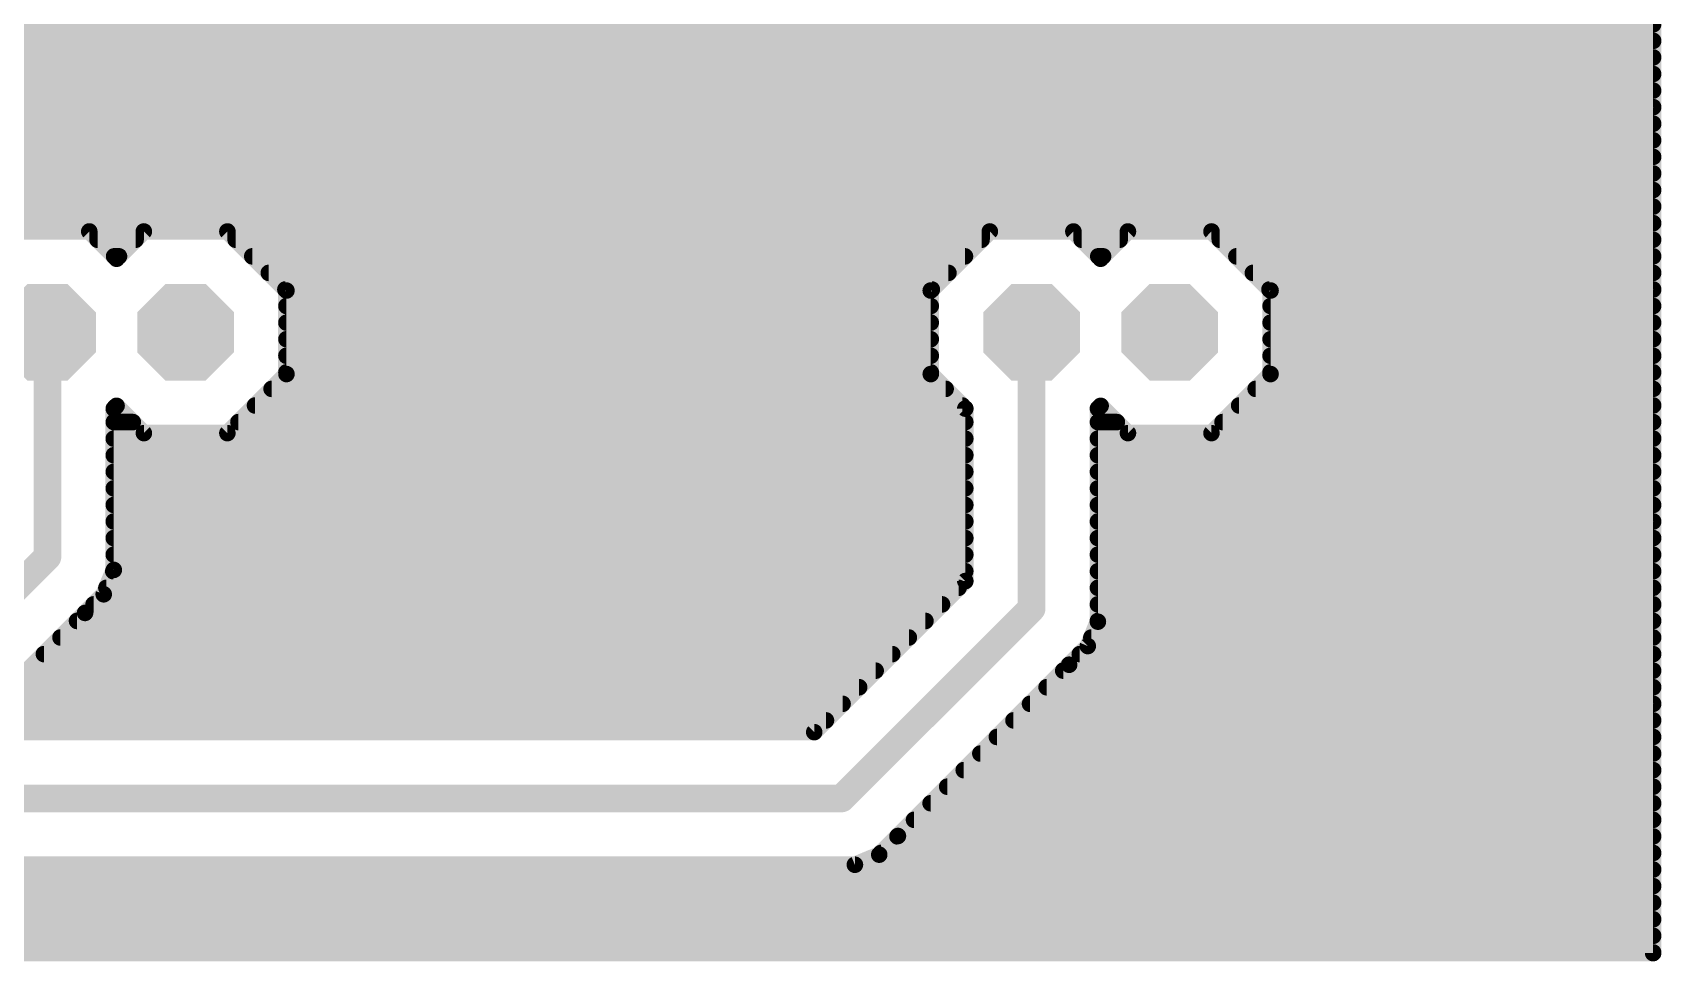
# Model space of a CAD drawing. Header units: millimetres. Extents: x 0 to 653, y 0 to 287.
# Drawn here: x 138.16 to 168.11, y 128.02 to 145.1 of the extents above; entities that cross this region are included whole.
import ezdxf

# ---------------------------------------------------------------- set-up
doc = ezdxf.new("R2010")
doc.units = ezdxf.units.MM
doc.layers.add('16', color=7, linetype='Continuous')
doc.layers.add('17', color=7, linetype='Continuous')

# ---------------------------------------------------------------- blocks, each defined once
blk = doc.blocks.new('OCTAGONP')
at = {"const_width": 0.5}
blk.add_lwpolyline([(-0.25, -0.1036), (-0.25, 0.1036), (-0.1036, 0.25), (0.1036, 0.25), (0.25, 0.1036), (0.25, -0.1036), (0.1036, -0.25), (-0.1036, -0.25), (-0.25, -0.1036), (-0.25, 0.1036)], dxfattribs=at)

msp = doc.modelspace()

# ---------------------------------------------------------------- linework, layer by layer
at = {"layer": '16'}
for points, const_width in [([(167.958, 128.168), (167.958, 153.555)], 0.305), ([(1.168, 145.249), (167.958, 145.249)], 0.305), ([(1.168, 144.945), (167.958, 144.945)], 0.305), ([(1.168, 144.64), (167.958, 144.64)], 0.305), ([(1.168, 144.335), (167.958, 144.335)], 0.305), ([(1.168, 144.03), (167.958, 144.03)], 0.305), ([(1.168, 143.725), (167.958, 143.725)], 0.305), ([(1.168, 143.421), (167.958, 143.421)], 0.305), ([(1.168, 143.116), (167.958, 143.116)], 0.305), ([(1.168, 142.811), (167.958, 142.811)], 0.305), ([(23.251, 142.506), (167.958, 142.506)], 0.305), ([(23.555, 142.201), (167.958, 142.201)], 0.305), ([(23.86, 141.897), (167.958, 141.897)], 0.305), ([(80.249, 141.592), (167.958, 141.592)], 0.305), ([(137.662, 141.439), (139.198, 141.439)], 0.305), ([(139.198, 141.439), (139.7, 140.937)], 0.305), ([(139.35, 141.287), (140.05, 141.287)], 0.305), ([(139.7, 140.937), (140.202, 141.439)], 0.305), ([(140.202, 141.439), (141.738, 141.439)], 0.305), ([(141.738, 141.439), (142.824, 140.353)], 0.305), ([(141.89, 141.287), (155.607, 141.287)], 0.305), ([(154.673, 140.353), (155.76, 141.439)], 0.305), ([(155.76, 141.439), (157.296, 141.439)], 0.305), ([(157.296, 141.439), (157.798, 140.937)], 0.305), ([(157.448, 141.287), (158.147, 141.287)], 0.305), ([(157.798, 140.937), (158.299, 141.439)], 0.305), ([(158.299, 141.439), (159.835, 141.439)], 0.305), ([(159.835, 141.439), (160.922, 140.353)], 0.305), ([(159.988, 141.287), (167.958, 141.287)], 0.305), ([(139.655, 140.982), (139.745, 140.982)], 0.305), ([(142.195, 140.982), (155.302, 140.982)], 0.305), ([(157.753, 140.982), (157.842, 140.982)], 0.305), ([(160.293, 140.982), (167.958, 140.982)], 0.305), ([(142.5, 140.677), (154.998, 140.677)], 0.305), ([(160.597, 140.677), (167.958, 140.677)], 0.305), ([(142.805, 140.373), (154.693, 140.373)], 0.305), ([(142.824, 140.353), (142.824, 138.817)], 0.305), ([(154.673, 138.817), (154.673, 140.353)], 0.305), ([(160.902, 140.373), (167.958, 140.373)], 0.305), ([(160.922, 140.353), (160.922, 138.817)], 0.305), ([(142.824, 140.068), (154.673, 140.068)], 0.305), ([(160.922, 140.068), (167.958, 140.068)], 0.305), ([(142.824, 139.763), (154.673, 139.763)], 0.305), ([(160.922, 139.763), (167.958, 139.763)], 0.305), ([(138.43, 135.458), (138.43, 139.585)], 0.508), ([(142.824, 139.458), (154.673, 139.458)], 0.305), ([(156.528, 134.505), (156.528, 139.585)], 0.508), ([(160.922, 139.458), (167.958, 139.458)], 0.305), ([(142.824, 139.153), (154.673, 139.153)], 0.305), ([(160.922, 139.153), (167.958, 139.153)], 0.305), ([(142.824, 138.849), (154.673, 138.849)], 0.305), ([(160.922, 138.849), (167.958, 138.849)], 0.305), ([(142.824, 138.817), (141.738, 137.731)], 0.305), ([(142.551, 138.544), (154.947, 138.544)], 0.305), ([(155.308, 138.182), (154.673, 138.817)], 0.305), ([(160.922, 138.817), (159.835, 137.731)], 0.305), ([(160.648, 138.544), (167.958, 138.544)], 0.305), ([(142.246, 138.239), (155.251, 138.239)], 0.305), ([(160.344, 138.239), (167.958, 138.239)], 0.305), ([(139.7, 138.233), (139.649, 138.182)], 0.305), ([(139.649, 138.182), (139.649, 135.215)], 0.305), ([(140.202, 137.731), (139.7, 138.233)], 0.305), ([(155.308, 135.01), (155.308, 138.182)], 0.305), ([(157.798, 138.233), (157.747, 138.182)], 0.305), ([(157.747, 138.182), (157.747, 134.263)], 0.305), ([(158.299, 137.731), (157.798, 138.233)], 0.305), ([(139.649, 137.934), (139.999, 137.934)], 0.305), ([(141.738, 137.731), (140.202, 137.731)], 0.305), ([(141.941, 137.934), (155.308, 137.934)], 0.305), ([(157.747, 137.934), (158.096, 137.934)], 0.305), ([(159.835, 137.731), (158.299, 137.731)], 0.305), ([(160.039, 137.934), (167.958, 137.934)], 0.305), ([(139.649, 137.629), (155.308, 137.629)], 0.305), ([(157.747, 137.629), (167.958, 137.629)], 0.305), ([(139.649, 137.325), (155.308, 137.325)], 0.305), ([(157.747, 137.325), (167.958, 137.325)], 0.305), ([(139.649, 137.02), (155.308, 137.02)], 0.305), ([(157.747, 137.02), (167.958, 137.02)], 0.305), ([(139.649, 136.715), (155.308, 136.715)], 0.305), ([(157.747, 136.715), (167.958, 136.715)], 0.305), ([(139.649, 136.41), (155.308, 136.41)], 0.305), ([(157.747, 136.41), (167.958, 136.41)], 0.305), ([(139.649, 136.105), (155.308, 136.105)], 0.305), ([(157.747, 136.105), (167.958, 136.105)], 0.305), ([(135.255, 132.283), (138.43, 135.458)], 0.508), ([(139.649, 135.801), (155.308, 135.801)], 0.305), ([(157.747, 135.801), (167.958, 135.801)], 0.305), ([(139.649, 135.496), (155.308, 135.496)], 0.305), ([(157.747, 135.496), (167.958, 135.496)], 0.305), ([(139.649, 135.215), (139.464, 134.767)], 0.305), ([(139.639, 135.191), (155.308, 135.191)], 0.305), ([(152.53, 132.232), (155.308, 135.01)], 0.305), ([(157.747, 135.191), (167.958, 135.191)], 0.305), ([(139.464, 134.767), (139.121, 134.424)], 0.305), ([(139.513, 134.886), (155.184, 134.886)], 0.305), ([(157.747, 134.886), (167.958, 134.886)], 0.305), ([(139.121, 134.424), (136.928, 132.232)], 0.305), ([(139.278, 134.581), (154.88, 134.581)], 0.305), ([(153.035, 131.013), (156.528, 134.505)], 0.508), ([(157.747, 134.581), (167.958, 134.581)], 0.305), ([(138.973, 134.277), (154.575, 134.277)], 0.305), ([(157.747, 134.263), (157.561, 133.815)], 0.305), ([(157.747, 134.277), (167.958, 134.277)], 0.305), ([(138.668, 133.972), (154.27, 133.972)], 0.305), ([(157.561, 133.815), (157.218, 133.472)], 0.305), ([(157.626, 133.972), (167.958, 133.972)], 0.305), ([(138.363, 133.667), (153.965, 133.667)], 0.305), ([(157.218, 133.472), (154.069, 130.322)], 0.305), ([(157.218, 133.472), (157.218, 133.472)], 0.305), ([(157.413, 133.667), (167.958, 133.667)], 0.305), ([(138.059, 133.362), (153.66, 133.362)], 0.305), ([(157.109, 133.362), (167.958, 133.362)], 0.305), ([(137.754, 133.057), (153.356, 133.057)], 0.305), ([(156.804, 133.057), (167.958, 133.057)], 0.305), ([(137.449, 132.753), (153.051, 132.753)], 0.305), ([(156.499, 132.753), (167.958, 132.753)], 0.305), ([(137.144, 132.448), (152.746, 132.448)], 0.305), ([(156.194, 132.448), (167.958, 132.448)], 0.305), ([(136.928, 132.232), (152.53, 132.232)], 0.305), ([(155.889, 132.143), (167.958, 132.143)], 0.305), ([(155.585, 131.838), (167.958, 131.838)], 0.305), ([(155.28, 131.533), (167.958, 131.533)], 0.305), ([(84.455, 131.013), (153.035, 131.013)], 0.508), ([(154.975, 131.229), (167.958, 131.229)], 0.305), ([(154.67, 130.924), (167.958, 130.924)], 0.305), ([(154.365, 130.619), (167.958, 130.619)], 0.305), ([(154.069, 130.322), (153.726, 129.979)], 0.305), ([(154.061, 130.314), (167.958, 130.314)], 0.305), ([(153.726, 129.979), (153.278, 129.793)], 0.305), ([(153.756, 130.009), (167.958, 130.009)], 0.305), ([(84.871, 129.705), (167.958, 129.705)], 0.305), ([(153.278, 129.793), (84.96, 129.793)], 0.305), ([(84.566, 129.4), (167.958, 129.4)], 0.305), ([(84.261, 129.095), (167.958, 129.095)], 0.305), ([(83.957, 128.79), (167.958, 128.79)], 0.305), ([(83.652, 128.485), (167.958, 128.485)], 0.305), ([(83.347, 128.181), (167.958, 128.181)], 0.305), ([(87.121, 128.168), (167.958, 128.168)], 0.305)]:
    msp.add_lwpolyline(points, dxfattribs=dict(at, const_width=const_width))
for points, const_width in [([(167.958, 145.326, -1), (167.958, 145.173)], 0.152), ([(167.958, 145.021, -1), (167.958, 144.868)], 0.152), ([(167.958, 144.716, -1), (167.958, 144.564)], 0.152), ([(167.958, 144.411, -1), (167.958, 144.259)], 0.152), ([(167.958, 144.106, -1), (167.958, 143.954)], 0.152), ([(167.958, 143.802, -1), (167.958, 143.649)], 0.152), ([(167.958, 143.497, -1), (167.958, 143.344)], 0.152), ([(167.958, 143.192, -1), (167.958, 143.04)], 0.152), ([(167.958, 142.887, -1), (167.958, 142.735)], 0.152), ([(167.958, 142.582, -1), (167.958, 142.43)], 0.152), ([(167.958, 142.278, -1), (167.958, 142.125)], 0.152), ([(167.958, 141.973, -1), (167.958, 141.82)], 0.152), ([(167.958, 141.668, -1), (167.958, 141.516)], 0.152), ([(139.144, 141.385, -1), (139.252, 141.493)], 0.152), ([(139.198, 141.516, -1), (139.198, 141.363)], 0.152), ([(139.35, 141.211, -1), (139.35, 141.363)], 0.152), ([(140.05, 141.363, -1), (140.05, 141.211)], 0.152), ([(140.202, 141.363, -1), (140.202, 141.516)], 0.152), ([(140.148, 141.493, -1), (140.256, 141.385)], 0.152), ([(141.684, 141.385, -1), (141.792, 141.493)], 0.152), ([(141.738, 141.516, -1), (141.738, 141.363)], 0.152), ([(141.89, 141.211, -1), (141.89, 141.363)], 0.152), ([(155.607, 141.363, -1), (155.607, 141.211)], 0.152), ([(155.76, 141.363, -1), (155.76, 141.516)], 0.152), ([(155.706, 141.493, -1), (155.813, 141.385)], 0.152), ([(157.242, 141.385, -1), (157.349, 141.493)], 0.152), ([(157.296, 141.516, -1), (157.296, 141.363)], 0.152), ([(157.448, 141.211, -1), (157.448, 141.363)], 0.152), ([(158.147, 141.363, -1), (158.147, 141.211)], 0.152), ([(158.299, 141.363, -1), (158.299, 141.516)], 0.152), ([(158.246, 141.493, -1), (158.353, 141.385)], 0.152), ([(159.782, 141.385, -1), (159.889, 141.493)], 0.152), ([(159.835, 141.516, -1), (159.835, 141.363)], 0.152), ([(159.988, 141.211, -1), (159.988, 141.363)], 0.152), ([(167.958, 141.363, -1), (167.958, 141.211)], 0.152), ([(139.655, 140.906, -1), (139.655, 141.058)], 0.152), ([(139.745, 141.058, -1), (139.745, 140.906)], 0.152), ([(142.195, 140.906, -1), (142.195, 141.058)], 0.152), ([(155.302, 141.058, -1), (155.302, 140.906)], 0.152), ([(157.753, 140.906, -1), (157.753, 141.058)], 0.152), ([(157.842, 141.058, -1), (157.842, 140.906)], 0.152), ([(160.293, 140.906, -1), (160.293, 141.058)], 0.152), ([(167.958, 141.058, -1), (167.958, 140.906)], 0.152), ([(139.754, 140.883, -1), (139.646, 140.991)], 0.152), ([(139.754, 140.991, -1), (139.646, 140.883)], 0.152), ([(142.5, 140.601, -1), (142.5, 140.754)], 0.152), ([(154.998, 140.754, -1), (154.998, 140.601)], 0.152), ([(157.851, 140.883, -1), (157.744, 140.991)], 0.152), ([(157.851, 140.991, -1), (157.744, 140.883)], 0.152), ([(160.597, 140.601, -1), (160.597, 140.754)], 0.152), ([(167.958, 140.754, -1), (167.958, 140.601)], 0.152), ([(142.805, 140.296, -1), (142.805, 140.449)], 0.152), ([(142.748, 140.353, -1), (142.9, 140.353)], 0.152), ([(154.597, 140.353, -1), (154.75, 140.353)], 0.152), ([(154.693, 140.449, -1), (154.693, 140.296)], 0.152), ([(160.902, 140.296, -1), (160.902, 140.449)], 0.152), ([(160.845, 140.353, -1), (160.998, 140.353)], 0.152), ([(167.958, 140.449, -1), (167.958, 140.296)], 0.152), ([(142.824, 139.992, -1), (142.824, 140.144)], 0.152), ([(142.878, 140.407, -1), (142.77, 140.299)], 0.152), ([(154.727, 140.299, -1), (154.619, 140.407)], 0.152), ([(154.673, 140.144, -1), (154.673, 139.992)], 0.152), ([(160.922, 139.992, -1), (160.922, 140.144)], 0.152), ([(160.976, 140.407, -1), (160.868, 140.299)], 0.152), ([(167.958, 140.144, -1), (167.958, 139.992)], 0.152), ([(142.824, 139.687, -1), (142.824, 139.839)], 0.152), ([(154.673, 139.839, -1), (154.673, 139.687)], 0.152), ([(160.922, 139.687, -1), (160.922, 139.839)], 0.152), ([(167.958, 139.839, -1), (167.958, 139.687)], 0.152), ([(138.303, 139.585, -1), (138.557, 139.585)], 0.254), ([(142.824, 139.382, -1), (142.824, 139.534)], 0.152), ([(154.673, 139.534, -1), (154.673, 139.382)], 0.152), ([(156.4, 139.585, -1), (156.655, 139.585)], 0.254), ([(160.922, 139.382, -1), (160.922, 139.534)], 0.152), ([(167.958, 139.534, -1), (167.958, 139.382)], 0.152), ([(142.824, 139.077, -1), (142.824, 139.23)], 0.152), ([(154.673, 139.23, -1), (154.673, 139.077)], 0.152), ([(160.922, 139.077, -1), (160.922, 139.23)], 0.152), ([(167.958, 139.23, -1), (167.958, 139.077)], 0.152), ([(142.824, 138.772, -1), (142.824, 138.925)], 0.152), ([(154.673, 138.925, -1), (154.673, 138.772)], 0.152), ([(160.922, 138.772, -1), (160.922, 138.925)], 0.152), ([(167.958, 138.925, -1), (167.958, 138.772)], 0.152), ([(142.551, 138.468, -1), (142.551, 138.62)], 0.152), ([(142.9, 138.817, -1), (142.748, 138.817)], 0.152), ([(142.77, 138.871, -1), (142.878, 138.763)], 0.152), ([(154.619, 138.763, -1), (154.727, 138.871)], 0.152), ([(154.75, 138.817, -1), (154.597, 138.817)], 0.152), ([(154.947, 138.62, -1), (154.947, 138.468)], 0.152), ([(160.648, 138.468, -1), (160.648, 138.62)], 0.152), ([(160.998, 138.817, -1), (160.845, 138.817)], 0.152), ([(160.868, 138.871, -1), (160.976, 138.763)], 0.152), ([(167.958, 138.62, -1), (167.958, 138.468)], 0.152), ([(142.246, 138.163, -1), (142.246, 138.315)], 0.152), ([(155.251, 138.315, -1), (155.251, 138.163)], 0.152), ([(160.344, 138.163, -1), (160.344, 138.315)], 0.152), ([(167.958, 138.315, -1), (167.958, 138.163)], 0.152), ([(139.573, 138.182, -1), (139.725, 138.182)], 0.152), ([(139.703, 138.128, -1), (139.595, 138.236)], 0.152), ([(139.646, 138.179, -1), (139.754, 138.287)], 0.152), ([(139.646, 138.287, -1), (139.754, 138.179)], 0.152), ([(155.232, 138.182, -1), (155.385, 138.182)], 0.152), ([(155.362, 138.236, -1), (155.254, 138.128)], 0.152), ([(157.671, 138.182, -1), (157.823, 138.182)], 0.152), ([(157.801, 138.128, -1), (157.693, 138.236)], 0.152), ([(157.744, 138.179, -1), (157.851, 138.287)], 0.152), ([(157.744, 138.287, -1), (157.851, 138.179)], 0.152), ([(139.649, 137.858, -1), (139.649, 138.01)], 0.152), ([(139.999, 138.01, -1), (139.999, 137.858)], 0.152), ([(140.202, 137.655, -1), (140.202, 137.807)], 0.152), ([(140.256, 137.785, -1), (140.148, 137.677)], 0.152), ([(141.792, 137.677, -1), (141.684, 137.785)], 0.152), ([(141.738, 137.807, -1), (141.738, 137.655)], 0.152), ([(141.941, 137.858, -1), (141.941, 138.01)], 0.152), ([(155.308, 138.01, -1), (155.308, 137.858)], 0.152), ([(157.747, 137.858, -1), (157.747, 138.01)], 0.152), ([(158.096, 138.01, -1), (158.096, 137.858)], 0.152), ([(158.299, 137.655, -1), (158.299, 137.807)], 0.152), ([(158.353, 137.785, -1), (158.246, 137.677)], 0.152), ([(159.889, 137.677, -1), (159.782, 137.785)], 0.152), ([(159.835, 137.807, -1), (159.835, 137.655)], 0.152), ([(160.039, 137.858, -1), (160.039, 138.01)], 0.152), ([(167.958, 138.01, -1), (167.958, 137.858)], 0.152), ([(139.649, 137.553, -1), (139.649, 137.706)], 0.152), ([(155.308, 137.706, -1), (155.308, 137.553)], 0.152), ([(157.747, 137.553, -1), (157.747, 137.706)], 0.152), ([(167.958, 137.706, -1), (167.958, 137.553)], 0.152), ([(139.649, 137.248, -1), (139.649, 137.401)], 0.152), ([(155.308, 137.401, -1), (155.308, 137.248)], 0.152), ([(157.747, 137.248, -1), (157.747, 137.401)], 0.152), ([(167.958, 137.401, -1), (167.958, 137.248)], 0.152), ([(139.649, 136.944, -1), (139.649, 137.096)], 0.152), ([(155.308, 137.096, -1), (155.308, 136.944)], 0.152), ([(157.747, 136.944, -1), (157.747, 137.096)], 0.152), ([(167.958, 137.096, -1), (167.958, 136.944)], 0.152), ([(139.649, 136.639, -1), (139.649, 136.791)], 0.152), ([(155.308, 136.791, -1), (155.308, 136.639)], 0.152), ([(157.747, 136.639, -1), (157.747, 136.791)], 0.152), ([(167.958, 136.791, -1), (167.958, 136.639)], 0.152), ([(139.649, 136.334, -1), (139.649, 136.486)], 0.152), ([(155.308, 136.486, -1), (155.308, 136.334)], 0.152), ([(157.747, 136.334, -1), (157.747, 136.486)], 0.152), ([(167.958, 136.486, -1), (167.958, 136.334)], 0.152), ([(139.649, 136.029, -1), (139.649, 136.182)], 0.152), ([(155.308, 136.182, -1), (155.308, 136.029)], 0.152), ([(157.747, 136.029, -1), (157.747, 136.182)], 0.152), ([(167.958, 136.182, -1), (167.958, 136.029)], 0.152), ([(138.34, 135.547, -1), (138.52, 135.368)], 0.254), ([(139.649, 135.724, -1), (139.649, 135.877)], 0.152), ([(155.308, 135.877, -1), (155.308, 135.724)], 0.152), ([(157.747, 135.724, -1), (157.747, 135.877)], 0.152), ([(167.958, 135.877, -1), (167.958, 135.724)], 0.152), ([(138.557, 135.458, -1), (138.303, 135.458)], 0.254), ([(139.649, 135.42, -1), (139.649, 135.572)], 0.152), ([(155.308, 135.572, -1), (155.308, 135.42)], 0.152), ([(157.747, 135.42, -1), (157.747, 135.572)], 0.152), ([(167.958, 135.572, -1), (167.958, 135.42)], 0.152), ([(139.639, 135.115, -1), (139.639, 135.267)], 0.152), ([(139.725, 135.215, -1), (139.573, 135.215)], 0.152), ([(139.579, 135.244, -1), (139.72, 135.186)], 0.152), ([(155.254, 135.064, -1), (155.362, 134.956)], 0.152), ([(155.308, 135.267, -1), (155.308, 135.115)], 0.152), ([(157.747, 135.115, -1), (157.747, 135.267)], 0.152), ([(167.958, 135.267, -1), (167.958, 135.115)], 0.152), ([(139.534, 134.738, -1), (139.393, 134.796)], 0.152), ([(139.41, 134.821, -1), (139.518, 134.713)], 0.152), ([(139.513, 134.81, -1), (139.513, 134.962)], 0.152), ([(155.184, 134.962, -1), (155.184, 134.81)], 0.152), ([(155.385, 135.01, -1), (155.232, 135.01)], 0.152), ([(157.747, 134.81, -1), (157.747, 134.962)], 0.152), ([(167.958, 134.962, -1), (167.958, 134.81)], 0.152), ([(139.174, 134.37, -1), (139.067, 134.478)], 0.152), ([(139.067, 134.478, -1), (139.174, 134.37)], 0.152), ([(139.278, 134.505, -1), (139.278, 134.658)], 0.152), ([(154.88, 134.658, -1), (154.88, 134.505)], 0.152), ([(156.655, 134.505, -1), (156.4, 134.505)], 0.254), ([(156.438, 134.595, -1), (156.617, 134.415)], 0.254), ([(157.747, 134.505, -1), (157.747, 134.658)], 0.152), ([(167.958, 134.658, -1), (167.958, 134.505)], 0.152), ([(138.973, 134.2, -1), (138.973, 134.353)], 0.152), ([(154.575, 134.353, -1), (154.575, 134.2)], 0.152), ([(157.747, 134.2, -1), (157.747, 134.353)], 0.152), ([(157.823, 134.263, -1), (157.671, 134.263)], 0.152), ([(157.676, 134.292, -1), (157.817, 134.233)], 0.152), ([(167.958, 134.353, -1), (167.958, 134.2)], 0.152), ([(138.668, 133.896, -1), (138.668, 134.048)], 0.152), ([(154.27, 134.048, -1), (154.27, 133.896)], 0.152), ([(157.631, 133.785, -1), (157.491, 133.844)], 0.152), ([(157.507, 133.868, -1), (157.615, 133.761)], 0.152), ([(157.626, 133.896, -1), (157.626, 134.048)], 0.152), ([(167.958, 134.048, -1), (167.958, 133.896)], 0.152), ([(138.363, 133.591, -1), (138.363, 133.743)], 0.152), ([(153.965, 133.743, -1), (153.965, 133.591)], 0.152), ([(157.218, 133.395, -1), (157.218, 133.548)], 0.152), ([(157.272, 133.418, -1), (157.164, 133.525)], 0.152), ([(157.164, 133.525, -1), (157.272, 133.418)], 0.152), ([(157.218, 133.548, -1), (157.218, 133.395)], 0.152), ([(157.413, 133.591, -1), (157.413, 133.743)], 0.152), ([(167.958, 133.743, -1), (167.958, 133.591)], 0.152), ([(153.66, 133.438, -1), (153.66, 133.286)], 0.152), ([(157.109, 133.286, -1), (157.109, 133.438)], 0.152), ([(167.958, 133.438, -1), (167.958, 133.286)], 0.152), ([(153.356, 133.134, -1), (153.356, 132.981)], 0.152), ([(156.804, 132.981, -1), (156.804, 133.134)], 0.152), ([(167.958, 133.134, -1), (167.958, 132.981)], 0.152), ([(153.051, 132.829, -1), (153.051, 132.676)], 0.152), ([(156.499, 132.676, -1), (156.499, 132.829)], 0.152), ([(167.958, 132.829, -1), (167.958, 132.676)], 0.152), ([(152.746, 132.524, -1), (152.746, 132.372)], 0.152), ([(156.194, 132.372, -1), (156.194, 132.524)], 0.152), ([(167.958, 132.524, -1), (167.958, 132.372)], 0.152), ([(152.584, 132.178, -1), (152.476, 132.286)], 0.152), ([(152.53, 132.308, -1), (152.53, 132.156)], 0.152), ([(155.889, 132.067, -1), (155.889, 132.219)], 0.152), ([(167.958, 132.219, -1), (167.958, 132.067)], 0.152), ([(155.585, 131.762, -1), (155.585, 131.914)], 0.152), ([(167.958, 131.914, -1), (167.958, 131.762)], 0.152), ([(155.28, 131.457, -1), (155.28, 131.61)], 0.152), ([(167.958, 131.61, -1), (167.958, 131.457)], 0.152), ([(153.125, 130.923, -1), (152.945, 131.102)], 0.254), ([(153.035, 131.14, -1), (153.035, 130.886)], 0.254), ([(154.975, 131.152, -1), (154.975, 131.305)], 0.152), ([(167.958, 131.305, -1), (167.958, 131.152)], 0.152), ([(154.67, 130.848, -1), (154.67, 131)], 0.152), ([(167.958, 131, -1), (167.958, 130.848)], 0.152), ([(154.365, 130.543, -1), (154.365, 130.695)], 0.152), ([(167.958, 130.695, -1), (167.958, 130.543)], 0.152), ([(154.061, 130.238, -1), (154.061, 130.39)], 0.152), ([(154.123, 130.268, -1), (154.015, 130.376)], 0.152), ([(154.015, 130.376, -1), (154.123, 130.268)], 0.152), ([(167.958, 130.39, -1), (167.958, 130.238)], 0.152), ([(153.78, 129.925, -1), (153.672, 130.033)], 0.152), ([(153.756, 129.933, -1), (153.756, 130.086)], 0.152), ([(153.696, 130.049, -1), (153.755, 129.909)], 0.152), ([(167.958, 130.086, -1), (167.958, 129.933)], 0.152), ([(153.307, 129.723, -1), (153.248, 129.864)], 0.152), ([(153.278, 129.87, -1), (153.278, 129.717)], 0.152), ([(167.958, 129.781, -1), (167.958, 129.628)], 0.152), ([(167.958, 129.476, -1), (167.958, 129.324)], 0.152), ([(167.958, 129.171, -1), (167.958, 129.019)], 0.152), ([(167.958, 128.866, -1), (167.958, 128.714)], 0.152), ([(167.958, 128.562, -1), (167.958, 128.409)], 0.152), ([(168.034, 128.168, -1), (167.881, 128.168)], 0.152), ([(167.958, 128.257, -1), (167.958, 128.104)], 0.152), ([(167.958, 128.244, -1), (167.958, 128.092)], 0.152)]:
    msp.add_lwpolyline(points, format="xyb", dxfattribs=dict(at, const_width=const_width))

# ---------------------------------------------------------------- block references
at = {"layer": '17', "xscale": -1.778, "yscale": 1.778, "rotation": 180}
for p in [(138.43, 139.585), (138.43, 139.585), (140.97, 139.585), (140.97, 139.585), (156.528, 139.585), (156.528, 139.585), (159.067, 139.585), (159.067, 139.585)]:
    msp.add_blockref('OCTAGONP', p, dxfattribs=at)

doc.saveas('drawing.dxf')
